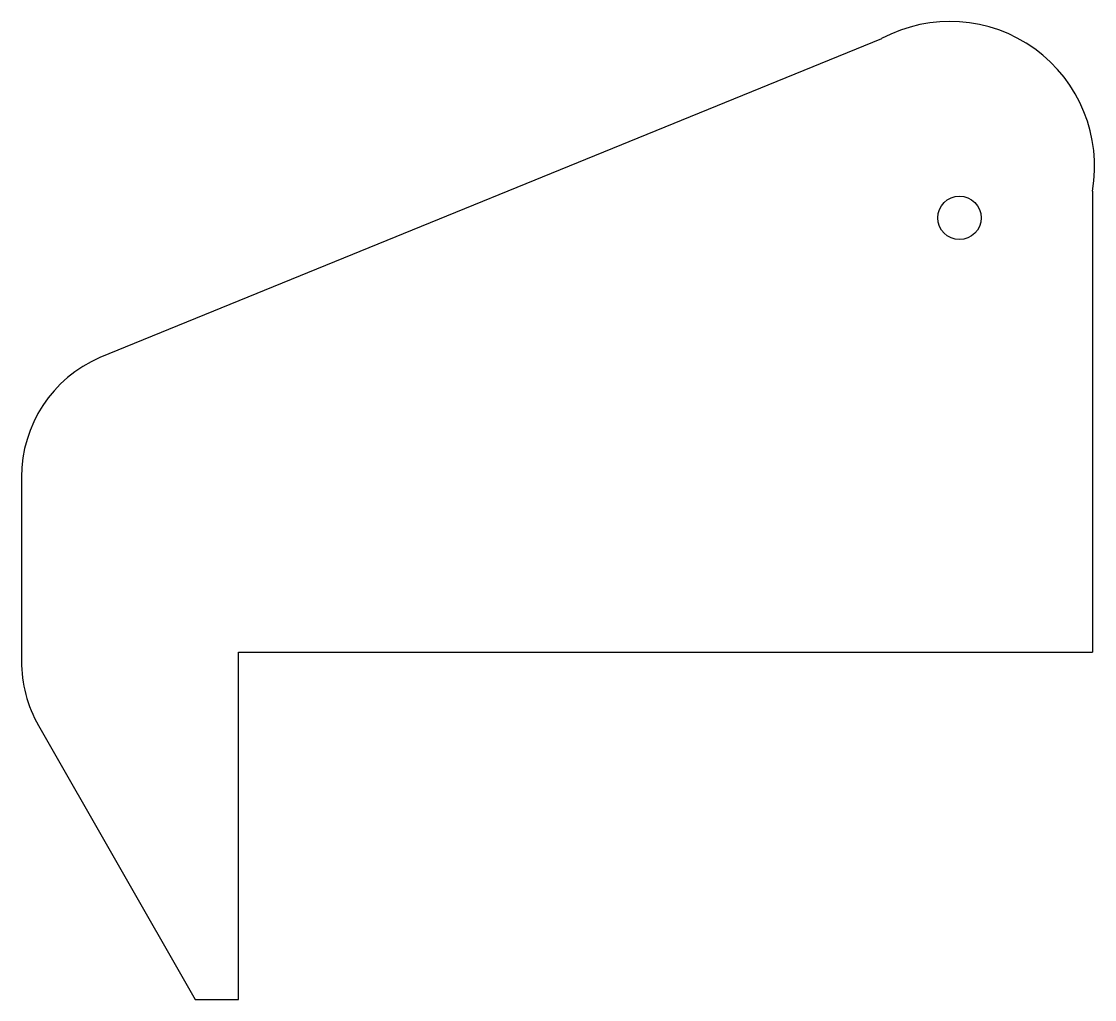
# Model space of a CAD drawing. Extents: x -718 to -471, y -74 to 151.
import ezdxf

# ---------------------------------------------------------------- set-up
doc = ezdxf.new("R2010")
doc.units = 0
doc.layers.get('0').update_dxf_attribs({"linetype": 'CONTINUOUS'})

msp = doc.modelspace()

# ---------------------------------------------------------------- linework, layer by layer
at = {"color": 7, "linetype": 'CONTINUOUS'}
for p, q in [((-519.82, 147.27), (-699.84, 73.84)), ((-471.29, 112.17), (-471.29, 6)), ((-717.89, 46.32), (-717.89, 3.97)), ((-667.89, -74), (-667.89, 6)), ((-667.89, 6), (-471.29, 6)), ((-713.94, -10.92), (-677.89, -74)), ((-677.89, -74), (-667.89, -74))]:
    msp.add_line(p, q, dxfattribs=at)
msp.add_circle((-501.89, 106), 5, dxfattribs=at)
for centre, radius, start, end in [((-504.07, 117.95), 33.29, 350.0028, 118.2318), ((-687.89, 46.32), 30, 113.4828, 180), ((-687.89, 3.97), 30, 180, 209.7449)]:
    msp.add_arc(centre, radius, start, end, dxfattribs=at)

doc.saveas('drawing.dxf')
